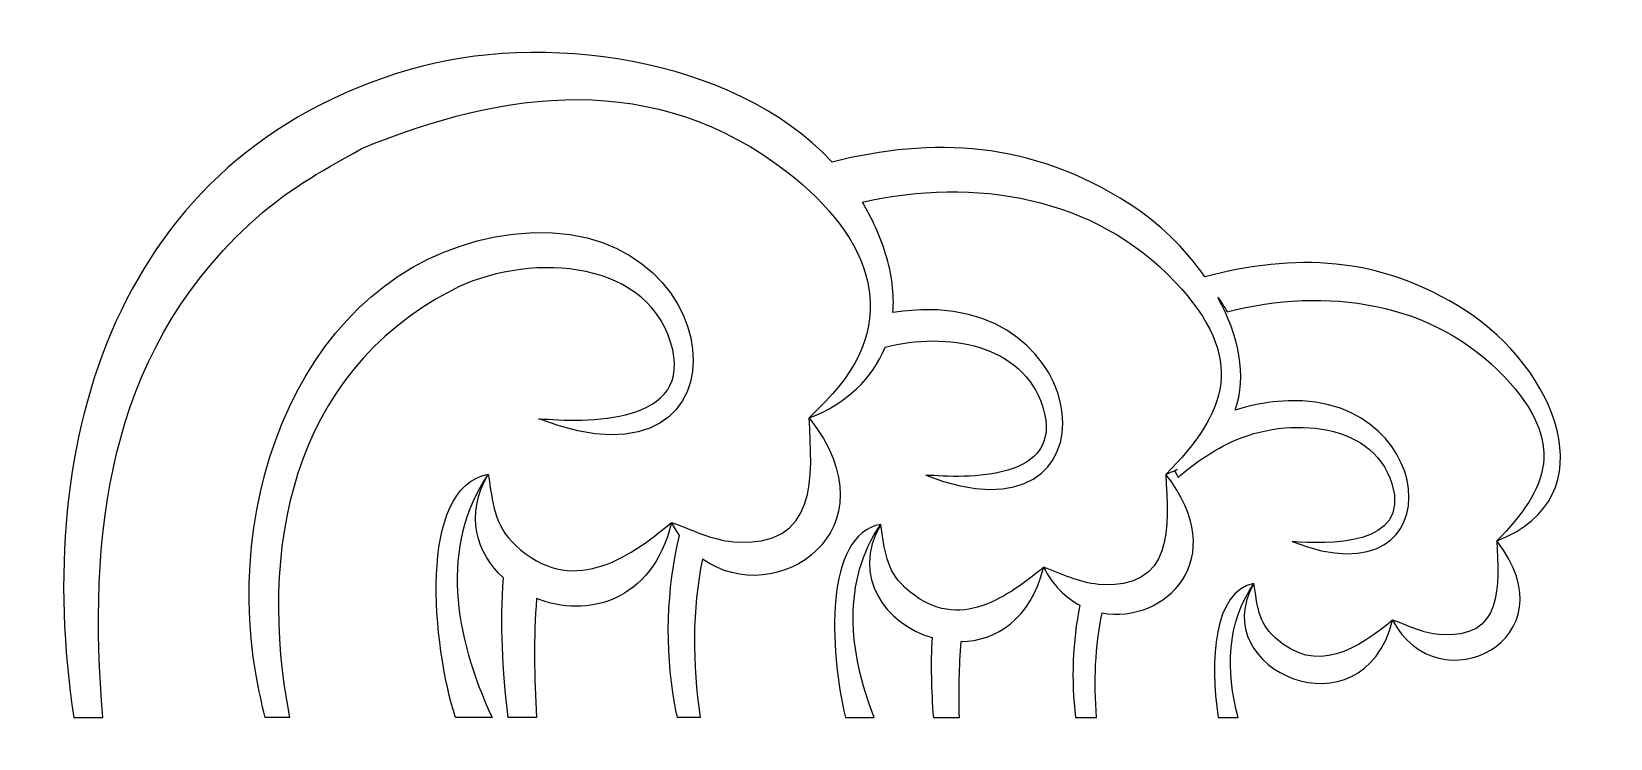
# Model space of a CAD drawing. Header units: centimetres. Extents: x -24.6 to 25.1, y -11.1 to 11.1.
import ezdxf

# ---------------------------------------------------------------- set-up
doc = ezdxf.new("R2010")
doc.units = ezdxf.units.CM
doc.header["$MEASUREMENT"] = 0
doc.layers.add('Layer 1', color=7, linetype='Continuous')

msp = doc.modelspace()

# ---------------------------------------------------------------- linework, layer by layer
at = {"layer": 'Layer 1'}
for points, knots in [([(18.28229, -7.42125), (17.36101, -11.1496), (12.34411, -9.00259), (13.91299, -6.27203), (13.91299, -6.27203), (13.06013, -7.52147), (13.01849, -9.01409), (13.41811, -10.48687), (13.41811, -10.48687), (13.41811, -10.48687), (12.78596, -10.48687), (12.78596, -10.48687), (12.78596, -10.48687), (12.53188, -8.69847), (12.63938, -6.50981), (13.91311, -6.27179), (13.91311, -6.27179), (13.91311, -6.27179), (13.91311, -6.27171), (13.91311, -6.27171), (13.91311, -6.27171), (14.02722, -6.95664), (14.03778, -7.47818), (14.56951, -7.96946), (14.56951, -7.96946), (15.8849, -9.18533), (17.19654, -8.32374), (18.28229, -7.42125), (18.28229, -7.42125), (18.28229, -7.42125), (18.28229, -7.42125), (18.28229, -7.42125), (18.28229, -7.42125), (18.28229, -7.42125), (18.28229, -7.42125), (18.28229, -7.42125), (18.28229, -7.42125), (18.76709, -7.59352), (19.23513, -7.83834), (19.75292, -7.88012), (19.75292, -7.88012), (21.80199, -8.04445), (21.62874, -6.31125), (21.5595, -4.93073), (21.5595, -4.93073), (23.21561, -3.26195), (23.74596, -1.8319), (21.8048, 0.2347), (21.8048, 0.2347), (19.56587, 2.61809), (16.17222, 3.08966), (13.07249, 2.28255), (13.07249, 2.28255), (12.98563, 2.43947), (12.88718, 2.59063), (12.77804, 2.73546), (12.77804, 2.73546), (13.43971, 1.54306), (13.70305, 0.26629), (13.32165, -0.81168), (13.32165, -0.81168), (13.69754, -0.69153), (14.09294, -0.60364), (14.50791, -0.55247), (14.50791, -0.55247), (19.78415, 0.09727), (20.42799, -7.04619), (15.1196, -4.94884), (15.1196, -4.94884), (16.18775, -5.0352), (18.88026, -5.12521), (18.25954, -3.12501), (18.25954, -3.12501), (17.62483, -1.07938), (14.73865, -1.00639), (13.04455, -1.89165), (13.04455, -1.89165), (12.47138, -2.19116), (11.96648, -2.53935), (11.52436, -2.92797), (11.52436, -2.92797), (11.51132, -2.90098), (11.49806, -2.87397), (11.48433, -2.84711), (11.48433, -2.84711), (11.46335, -2.80626), (11.44186, -2.76612), (11.41932, -2.72646), (11.41932, -2.72646), (11.4462, -2.7113), (11.47292, -2.69582), (11.49936, -2.68021), (11.49936, -2.68021), (11.38517, -2.73421), (11.26594, -2.7857), (11.14069, -2.8343), (11.14069, -2.8343), (11.14069, -2.8343), (11.14081, -2.8343), (11.14081, -2.8343), (11.14081, -2.8343), (13.25475, -5.51376), (11.09035, -7.55764), (9.13299, -7.19662), (9.13299, -7.19662), (8.91492, -8.25064), (8.86931, -9.36549), (8.96212, -10.4869), (8.96212, -10.4869), (8.96212, -10.4869), (8.29961, -10.48689), (8.29961, -10.48689), (8.29961, -10.48689), (8.15478, -9.30857), (8.20211, -8.10159), (8.43259, -6.95264), (8.43259, -6.95264), (7.98722, -6.71653), (7.58582, -6.32735), (7.29276, -5.75871), (7.29276, -5.75871), (6.88528, -7.40696), (5.79617, -8.0771), (4.69495, -8.10101), (4.69495, -8.10101), (4.63015, -8.88643), (4.61703, -9.68412), (4.64082, -10.48686), (4.64082, -10.48686), (4.64082, -10.48686), (3.82072, -10.48687), (3.82072, -10.48687), (3.82072, -10.48687), (3.75055, -9.64184), (3.73444, -8.80179), (3.77812, -7.97542), (3.77812, -7.97542), (2.32717, -7.54484), (1.20872, -6.06912), (2.16204, -4.40963), (2.16204, -4.40963), (0.94144, -6.19763), (1.13546, -8.40957), (1.95842, -10.48687), (1.95842, -10.48687), (1.95842, -10.48687), (1.0486, -10.48687), (1.0486, -10.48687), (1.0486, -10.48687), (0.54184, -8.31895), (0.38188, -4.74142), (2.16236, -4.40891), (2.16236, -4.40891), (2.16236, -4.40891), (2.16249, -4.40891), (2.16249, -4.40891), (2.16249, -4.40891), (2.16249, -4.40891), (2.16236, -4.40904), (2.16236, -4.40904), (2.16236, -4.40904), (2.29605, -5.21284), (2.3086, -5.82535), (2.93285, -6.40233), (2.93285, -6.40233), (4.47767, -7.83013), (6.01768, -6.81826), (7.29271, -5.75868), (7.29271, -5.75868), (7.29271, -5.75868), (7.29258, -5.7586), (7.29258, -5.7586), (7.29258, -5.7586), (7.29258, -5.7586), (7.29271, -5.75868), (7.29271, -5.75868), (7.29271, -5.75868), (7.29271, -5.75868), (7.29271, -5.7586), (7.29271, -5.7586), (7.29271, -5.7586), (7.29271, -5.7586), (7.29271, -5.75868), (7.29271, -5.75868), (7.29271, -5.75868), (7.86204, -5.96101), (8.41174, -6.24824), (9.01933, -6.29729), (9.01933, -6.29729), (11.42516, -6.49057), (11.22225, -4.45505), (11.14076, -2.83429), (11.14076, -2.83429), (13.08537, -0.87457), (13.70817, 0.8045), (11.42868, 3.23131), (11.42868, 3.23131), (8.89847, 5.92456), (5.11263, 6.53881), (1.58719, 5.73654), (1.58719, 5.73654), (1.88882, 5.23669), (2.13607, 4.69469), (2.31786, 4.1079), (2.31786, 4.1079), (2.51974, 3.457), (2.59287, 2.83663), (2.5472, 2.26158), (2.5472, 2.26158), (2.65049, 2.27867), (2.75492, 2.29383), (2.86044, 2.30688), (2.86044, 2.30688), (9.05629, 3.06996), (9.81179, -5.31836), (3.57889, -2.85554), (3.57889, -2.85554), (4.83294, -2.95693), (7.99476, -3.06279), (7.2657, -0.7139), (7.2657, -0.7139), (6.65142, 1.26635), (4.24059, 1.67206), (2.29825, 1.17128), (2.29825, 1.17128), (1.90683, 0.18026), (1.08707, -0.59971), (-0.08972, -1.05627), (-0.08972, -1.05627), (-0.08972, -1.05627), (-0.08993, -1.05603), (-0.08993, -1.05603), (-0.08993, -1.05603), (-0.08993, -1.05603), (0.42339, -0.53858), (0.42339, -0.53858), (0.42339, -0.53858), (2.91053, 1.98057), (1.85801, 4.6367), (-0.76327, 6.6733), (-0.76327, 6.6733), (-4.94353, 9.92071), (-9.67486, 9.29603), (-14.20066, 7.41878), (-14.20066, 7.41878), (-14.20066, 7.41878), (-14.20066, 7.41878), (-14.20066, 7.41878), (-14.20066, 7.41878), (-15.5852, 6.63847), (-16.54156, 6.13216), (-17.74137, 5.01864), (-17.74137, 5.01864), (-22.23865, 0.84608), (-22.8006, -4.81991), (-22.33716, -10.48687), (-22.33716, -10.48687), (-22.33716, -10.48687), (-23.24597, -10.48687), (-23.24597, -10.48687), (-23.24597, -10.48687), (-24.5777, -1.75371), (-21.90874, 7.21471), (-12.6596, 9.91627), (-12.6596, 9.91627), (-8.57036, 11.11041), (-2.50883, 10.3722), (0.62907, 7.00299), (0.62907, 7.00299), (3.81132, 7.79192), (6.87784, 7.68075), (9.99125, 5.68431), (9.99125, 5.68431), (10.91996, 5.08894), (11.75176, 4.2789), (12.37208, 3.38664), (12.37208, 3.38664), (15.16634, 4.12268), (17.85239, 4.07318), (20.5807, 2.32405), (20.5807, 2.32405), (23.37565, 0.53213), (25.14175, -3.541), (21.5595, -4.93069), (21.5595, -4.93069), (21.5595, -4.93069), (21.5595, -4.93069), (21.5595, -4.93069), (21.5595, -4.93069), (24.0161, -8.04431), (19.68968, -10.15026), (18.28229, -7.42125), (18.28229, -7.42125), (18.28229, -7.42125), (18.28229, -7.42125), (18.28229, -7.42125)], [0, 0, 0, 0, 0.01333333, 0.01333333, 0.01333333, 0.01333333, 0.02666667, 0.02666667, 0.02666667, 0.02666667, 0.04, 0.04, 0.04, 0.04, 0.05333333, 0.05333333, 0.05333333, 0.05333333, 0.06666667, 0.06666667, 0.06666667, 0.06666667, 0.08, 0.08, 0.08, 0.08, 0.09333333, 0.09333333, 0.09333333, 0.09333333, 0.10666667, 0.10666667, 0.10666667, 0.10666667, 0.12, 0.12, 0.12, 0.12, 0.13333333, 0.13333333, 0.13333333, 0.13333333, 0.14666667, 0.14666667, 0.14666667, 0.14666667, 0.16, 0.16, 0.16, 0.16, 0.17333333, 0.17333333, 0.17333333, 0.17333333, 0.18666667, 0.18666667, 0.18666667, 0.18666667, 0.2, 0.2, 0.2, 0.2, 0.21333333, 0.21333333, 0.21333333, 0.21333333, 0.22666667, 0.22666667, 0.22666667, 0.22666667, 0.24, 0.24, 0.24, 0.24, 0.25333333, 0.25333333, 0.25333333, 0.25333333, 0.26666667, 0.26666667, 0.26666667, 0.26666667, 0.28, 0.28, 0.28, 0.28, 0.29333333, 0.29333333, 0.29333333, 0.29333333, 0.30666667, 0.30666667, 0.30666667, 0.30666667, 0.32, 0.32, 0.32, 0.32, 0.33333333, 0.33333333, 0.33333333, 0.33333333, 0.34666667, 0.34666667, 0.34666667, 0.34666667, 0.36, 0.36, 0.36, 0.36, 0.37333333, 0.37333333, 0.37333333, 0.37333333, 0.38666667, 0.38666667, 0.38666667, 0.38666667, 0.4, 0.4, 0.4, 0.4, 0.41333333, 0.41333333, 0.41333333, 0.41333333, 0.42666667, 0.42666667, 0.42666667, 0.42666667, 0.44, 0.44, 0.44, 0.44, 0.45333333, 0.45333333, 0.45333333, 0.45333333, 0.46666667, 0.46666667, 0.46666667, 0.46666667, 0.48, 0.48, 0.48, 0.48, 0.49333333, 0.49333333, 0.49333333, 0.49333333, 0.50666667, 0.50666667, 0.50666667, 0.50666667, 0.52, 0.52, 0.52, 0.52, 0.53333333, 0.53333333, 0.53333333, 0.53333333, 0.54666667, 0.54666667, 0.54666667, 0.54666667, 0.56, 0.56, 0.56, 0.56, 0.57333333, 0.57333333, 0.57333333, 0.57333333, 0.58666667, 0.58666667, 0.58666667, 0.58666667, 0.6, 0.6, 0.6, 0.6, 0.61333333, 0.61333333, 0.61333333, 0.61333333, 0.62666667, 0.62666667, 0.62666667, 0.62666667, 0.64, 0.64, 0.64, 0.64, 0.65333333, 0.65333333, 0.65333333, 0.65333333, 0.66666667, 0.66666667, 0.66666667, 0.66666667, 0.68, 0.68, 0.68, 0.68, 0.69333333, 0.69333333, 0.69333333, 0.69333333, 0.70666667, 0.70666667, 0.70666667, 0.70666667, 0.72, 0.72, 0.72, 0.72, 0.73333333, 0.73333333, 0.73333333, 0.73333333, 0.74666667, 0.74666667, 0.74666667, 0.74666667, 0.76, 0.76, 0.76, 0.76, 0.77333333, 0.77333333, 0.77333333, 0.77333333, 0.78666667, 0.78666667, 0.78666667, 0.78666667, 0.8, 0.8, 0.8, 0.8, 0.81333333, 0.81333333, 0.81333333, 0.81333333, 0.82666667, 0.82666667, 0.82666667, 0.82666667, 0.84, 0.84, 0.84, 0.84, 0.85333333, 0.85333333, 0.85333333, 0.85333333, 0.86666667, 0.86666667, 0.86666667, 0.86666667, 0.88, 0.88, 0.88, 0.88, 0.89333333, 0.89333333, 0.89333333, 0.89333333, 0.90666667, 0.90666667, 0.90666667, 0.90666667, 0.92, 0.92, 0.92, 0.92, 0.93333333, 0.93333333, 0.93333333, 0.93333333, 0.94666667, 0.94666667, 0.94666667, 0.94666667, 0.96, 0.96, 0.96, 0.96, 0.97333333, 0.97333333, 0.97333333, 0.97333333, 1, 1, 1, 1]), ([(-8.60311, -1.07992), (-1.58581, -3.85286), (-2.43681, 5.59065), (-9.41194, 4.73181), (-9.41194, 4.73181), (-15.66325, 3.96206), (-18.5947, -3.04326), (-17.50475, -9.16204), (-17.50475, -9.16204), (-17.42344, -9.61895), (-17.32968, -10.05927), (-17.22334, -10.48684), (-17.22334, -10.48684), (-17.22334, -10.48684), (-16.45462, -10.48684), (-16.45462, -10.48684), (-16.45462, -10.48684), (-17.46496, -5.24992), (-16.43665, 0.30178), (-11.34644, 2.96164), (-11.34644, 2.96164), (-9.10693, 4.13189), (-5.29171, 4.03564), (-4.45235, 1.33117), (-4.45235, 1.33117), (-3.63201, -1.31315), (-7.19124, -1.19425), (-8.60311, -1.07992)], [0, 0, 0, 0, 0.125, 0.125, 0.125, 0.125, 0.25, 0.25, 0.25, 0.25, 0.375, 0.375, 0.375, 0.375, 0.5, 0.5, 0.5, 0.5, 0.625, 0.625, 0.625, 0.625, 0.75, 0.75, 0.75, 0.75, 1, 1, 1, 1]), ([(-10.19805, -2.82874), (-10.19805, -2.82874), (-10.19805, -2.82874), (-10.19805, -2.82874), (-10.19805, -2.82874), (-12.44788, -3.24914), (-11.94602, -8.27154), (-11.22847, -10.48687), (-11.22847, -10.48687), (-11.22847, -10.48687), (-10.07388, -10.48687), (-10.07388, -10.48687), (-10.07388, -10.48687), (-11.28107, -7.92343), (-11.73372, -5.0786), (-10.1985, -2.82946), (-10.1985, -2.82946), (-10.94304, -4.1255), (-10.56537, -5.32202), (-9.71897, -6.09542), (-9.71897, -6.09542), (-9.81782, -7.5325), (-9.76075, -9.00764), (-9.56768, -10.48687), (-9.56768, -10.48687), (-9.56768, -10.48687), (-8.6723, -10.48687), (-8.6723, -10.48687), (-8.6723, -10.48687), (-8.75202, -9.22745), (-8.76678, -7.97216), (-8.67619, -6.74164), (-8.67619, -6.74164), (-7.10658, -7.36362), (-5.04854, -6.88317), (-4.42195, -4.34835), (-4.42195, -4.34835), (-4.34578, -4.49625), (-4.26235, -4.63238), (-4.17406, -4.75914), (-4.17406, -4.75914), (-4.58046, -6.45877), (-4.6388, -8.28688), (-4.32757, -10.03408), (-4.32757, -10.03408), (-4.30032, -10.18698), (-4.27158, -10.33793), (-4.24121, -10.48686), (-4.24121, -10.48686), (-4.24121, -10.48686), (-3.51906, -10.48687), (-3.51906, -10.48687), (-3.51906, -10.48687), (-3.77399, -8.79684), (-3.77973, -7.08946), (-3.45156, -5.49955), (-3.45156, -5.49955), (-1.13905, -7.15251), (2.70381, -4.59743), (-0.08984, -1.05627), (-0.08984, -1.05627), (0.00202, -2.881), (0.23065, -5.1726), (-2.47815, -4.95525), (-2.47815, -4.95525), (-3.16236, -4.89998), (-3.78101, -4.57629), (-4.42191, -4.34838), (-4.42191, -4.34838), (-5.85733, -5.54149), (-7.59149, -6.68071), (-9.33057, -5.07334), (-9.33057, -5.07334), (-10.03346, -4.42374), (-10.04754, -3.73426), (-10.19801, -2.82891), (-10.19801, -2.82891), (-10.19801, -2.82891), (-10.19802, -2.82874), (-10.19802, -2.82874), (-10.19802, -2.82874), (-10.19802, -2.82874), (-10.19805, -2.82874), (-10.19805, -2.82874)], [0, 0, 0, 0, 0.04545455, 0.04545455, 0.04545455, 0.04545455, 0.09090909, 0.09090909, 0.09090909, 0.09090909, 0.13636364, 0.13636364, 0.13636364, 0.13636364, 0.18181818, 0.18181818, 0.18181818, 0.18181818, 0.22727273, 0.22727273, 0.22727273, 0.22727273, 0.27272727, 0.27272727, 0.27272727, 0.27272727, 0.31818182, 0.31818182, 0.31818182, 0.31818182, 0.36363636, 0.36363636, 0.36363636, 0.36363636, 0.40909091, 0.40909091, 0.40909091, 0.40909091, 0.45454545, 0.45454545, 0.45454545, 0.45454545, 0.5, 0.5, 0.5, 0.5, 0.54545455, 0.54545455, 0.54545455, 0.54545455, 0.59090909, 0.59090909, 0.59090909, 0.59090909, 0.63636364, 0.63636364, 0.63636364, 0.63636364, 0.68181818, 0.68181818, 0.68181818, 0.68181818, 0.72727273, 0.72727273, 0.72727273, 0.72727273, 0.77272727, 0.77272727, 0.77272727, 0.77272727, 0.81818182, 0.81818182, 0.81818182, 0.81818182, 0.86363636, 0.86363636, 0.86363636, 0.86363636, 0.90909091, 0.90909091, 0.90909091, 0.90909091, 1, 1, 1, 1])]:
    msp.add_open_spline(points, degree=3, knots=knots, dxfattribs=at)

doc.saveas('drawing.dxf')
